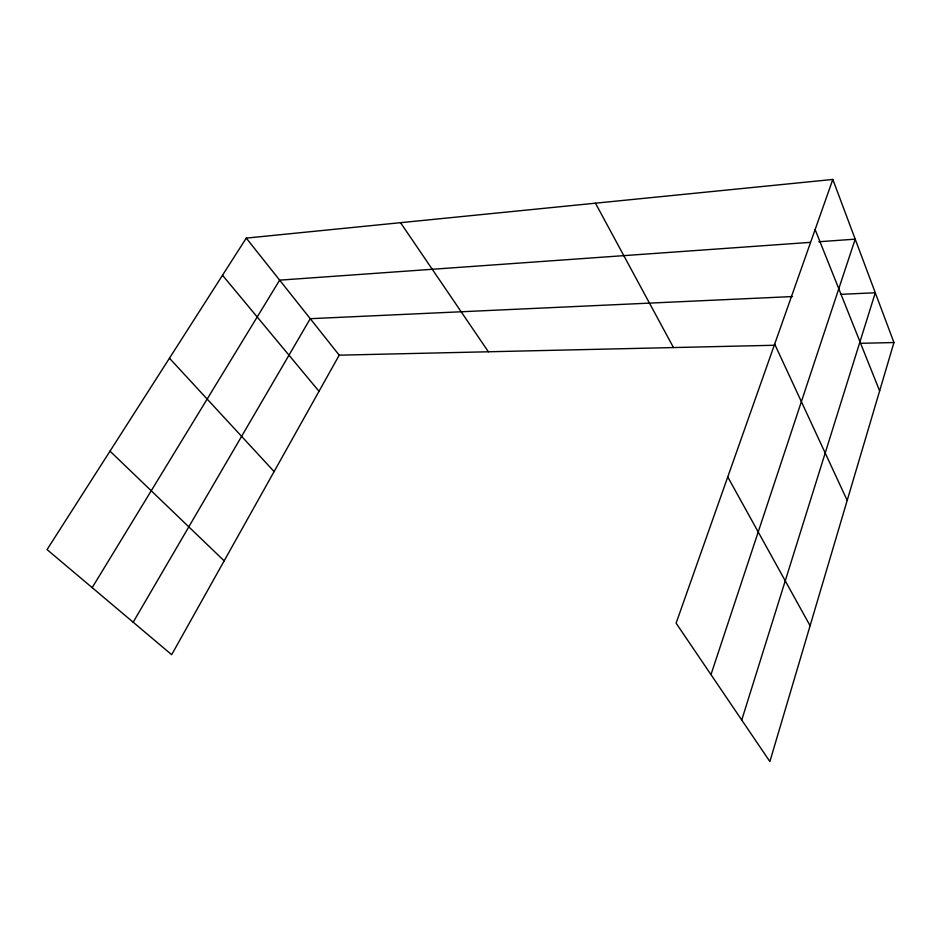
<?xml version="1.0" encoding="UTF-8"?>
<svg xmlns="http://www.w3.org/2000/svg" width="941" height="941" viewBox="0 0 941 941"><rect width="100%" height="100%" fill="white"/><g stroke="black" fill="none" stroke-linecap="round" stroke-linejoin="round"><path stroke-width="1.41" d="M832.82 179.449L893.95 342.548L769.879 761.551L676.108 623.177L832.82 179.449L246.271 238.108L47.05 549.591L171.674 654.689L339.219 355.169L774.972 345.253M741.743 720.03L875.295 292.757L840.431 294.357M710.973 674.626L855.204 239.155L818.811 241.755M133.163 622.224L310.259 318.693L792.498 296.556M92.171 587.643L279.653 280.147L810.083 242.378M860.156 343.312L893.95 342.548M110.015 451.151L224.17 560.848M169.451 358.215L274.113 471.559M222.511 275.266L319.023 391.303M246.271 238.108L339.219 355.169M400.548 222.688L488.391 351.781M727.758 476.946L810.095 625.741M595.453 203.185L673.485 347.558M774.678 344.1L847.194 500.436M815.129 229.557L879.623 390.903"/></g></svg>
